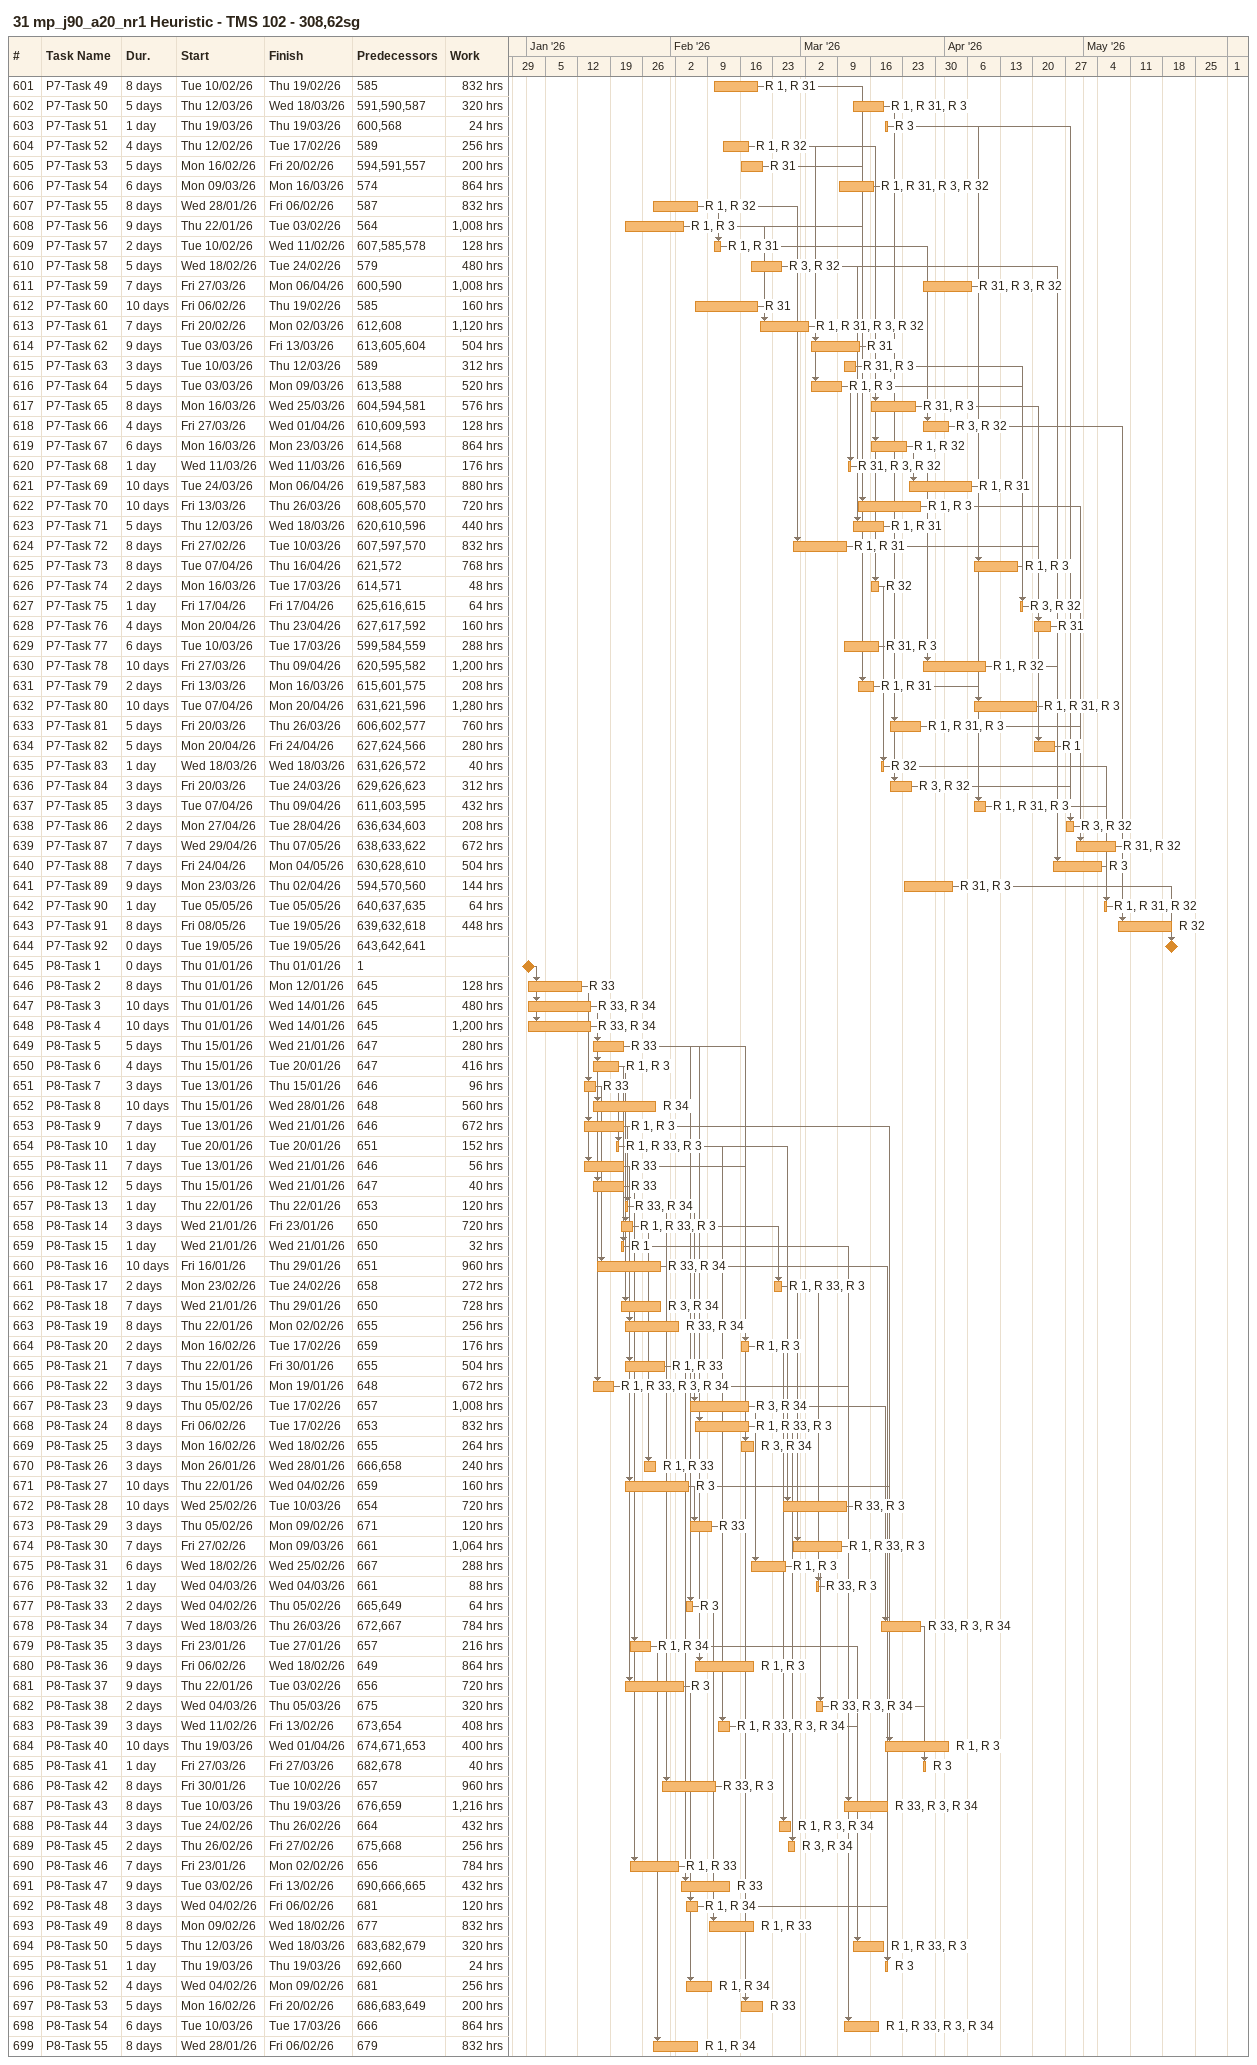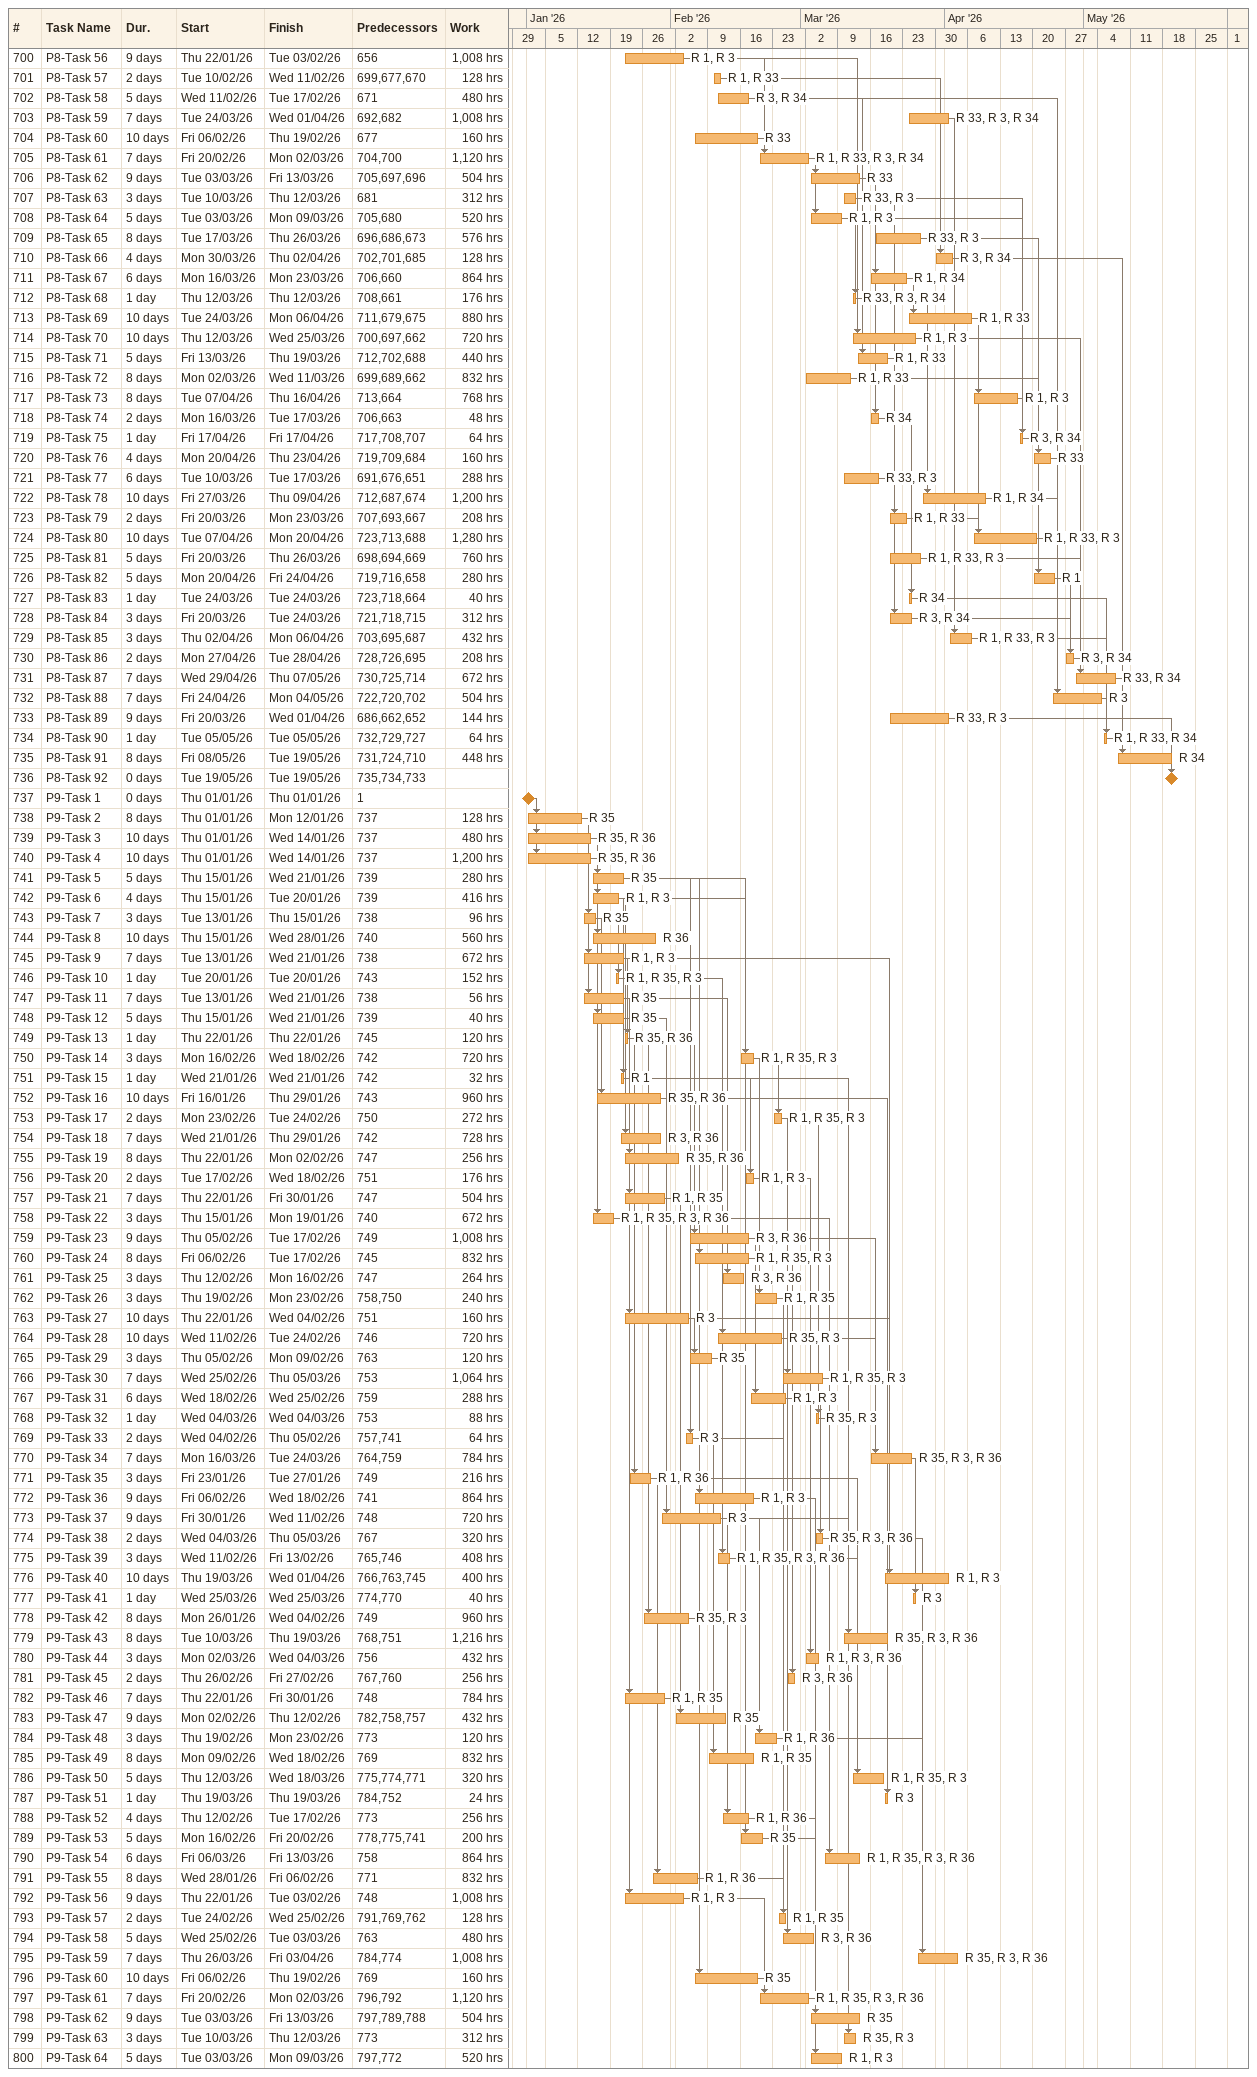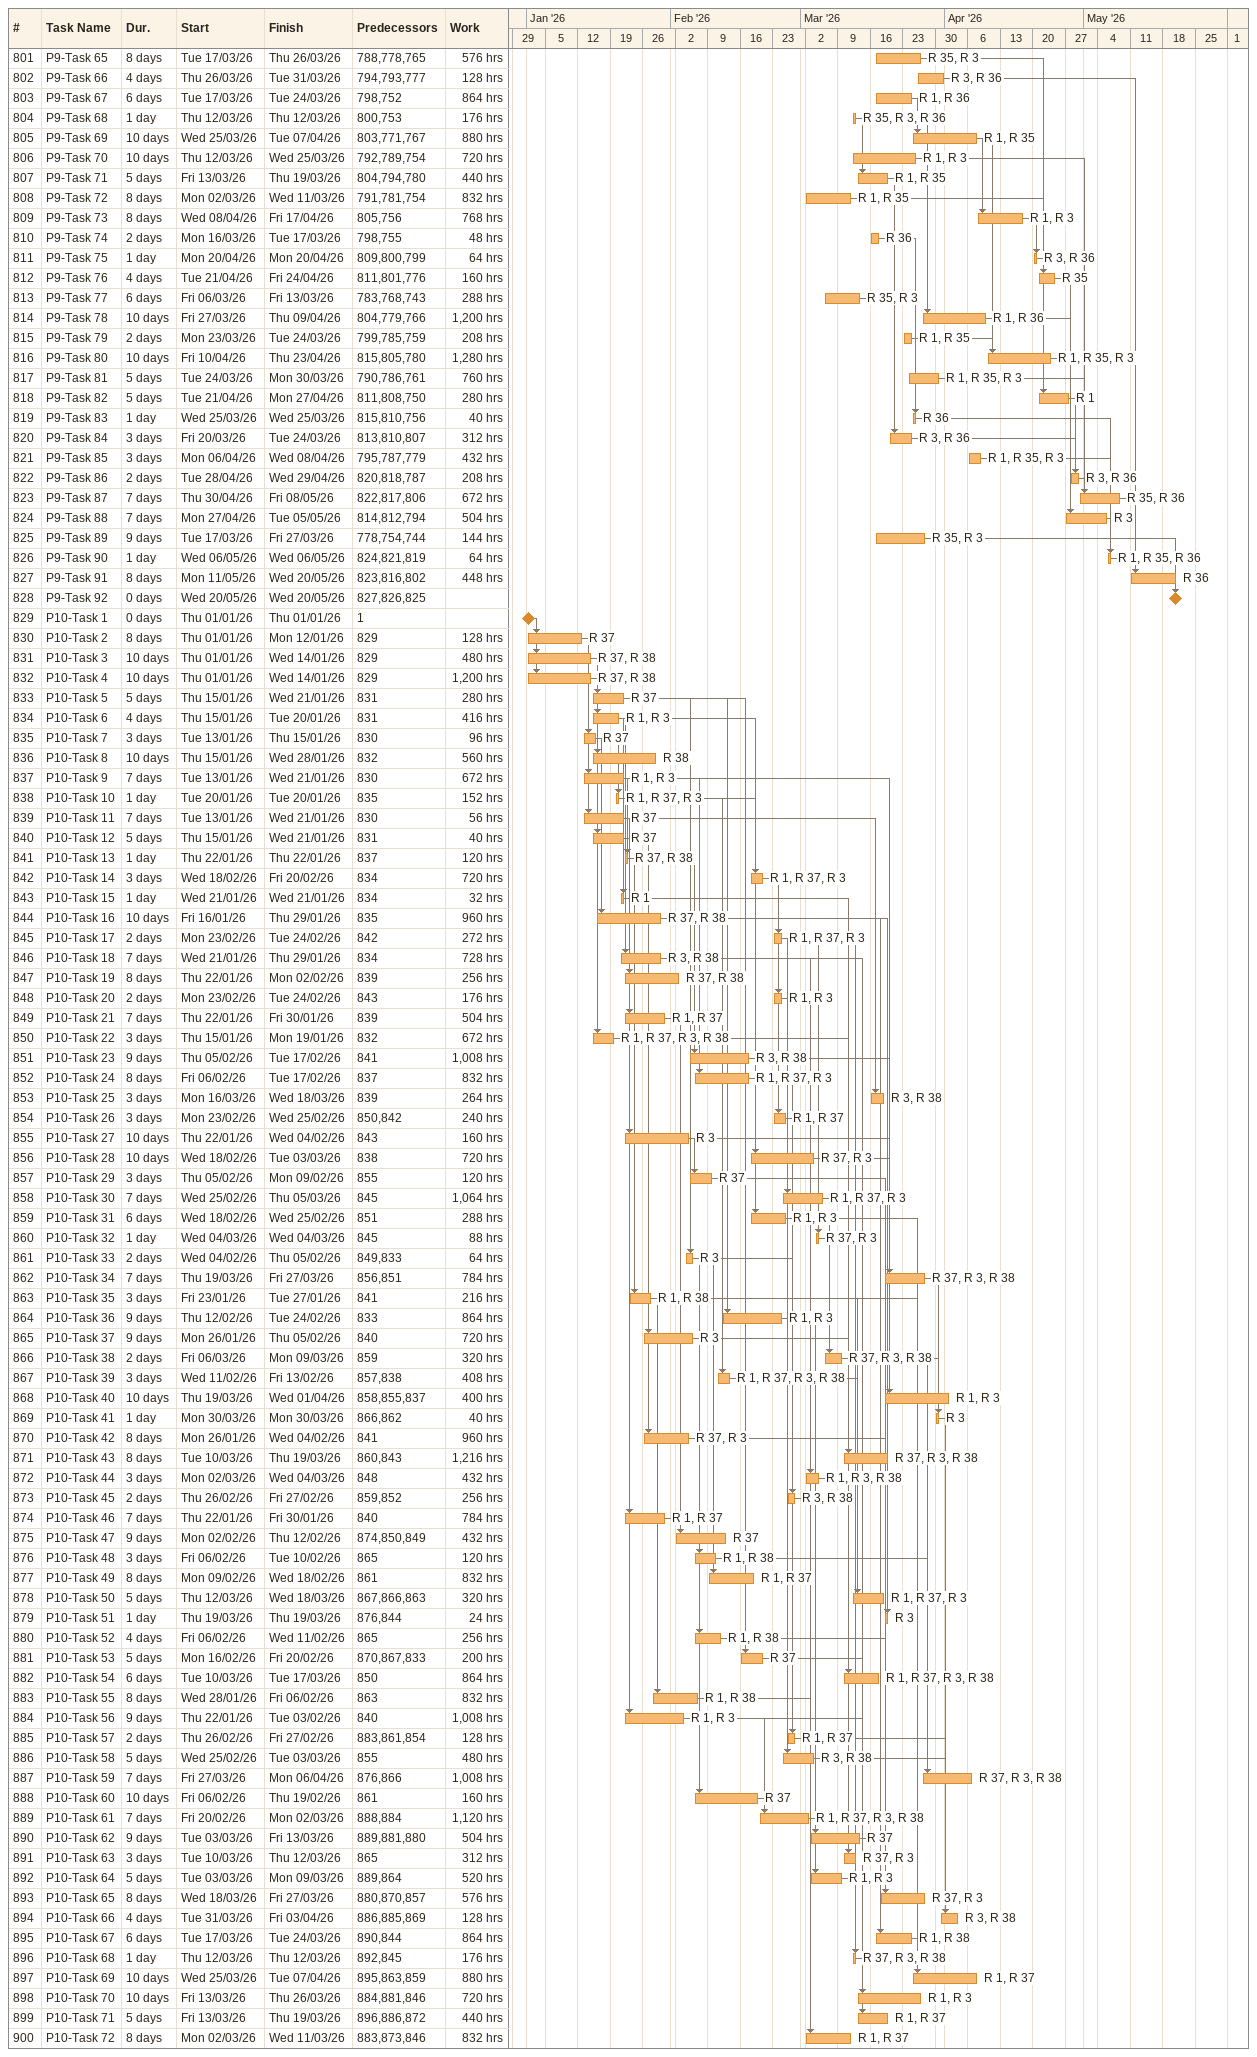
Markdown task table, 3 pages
31 mp_j90_a20_nr1 Heuristic - TMS 102 - 308,62sg

| ID | Task | Duration | Start | Finish | Predecessors | Resources | Work (h) |
|---|---|---|---|---|---|---|---|
| 601 | P7-Task 49 | 8d | 2026-02-10 | 2026-02-19 | 585 | R 1, R 31 | 832 |
| 602 | P7-Task 50 | 5d | 2026-03-12 | 2026-03-18 | 591, 590, 587 | R 1, R 31, R 3 | 320 |
| 603 | P7-Task 51 | 1d | 2026-03-19 | 2026-03-19 | 600, 568 | R 3 | 24 |
| 604 | P7-Task 52 | 4d | 2026-02-12 | 2026-02-17 | 589 | R 1, R 32 | 256 |
| 605 | P7-Task 53 | 5d | 2026-02-16 | 2026-02-20 | 594, 591, 557 | R 31 | 200 |
| 606 | P7-Task 54 | 6d | 2026-03-09 | 2026-03-16 | 574 | R 1, R 31, R 3, R 32 | 864 |
| 607 | P7-Task 55 | 8d | 2026-01-28 | 2026-02-06 | 587 | R 1, R 32 | 832 |
| 608 | P7-Task 56 | 9d | 2026-01-22 | 2026-02-03 | 564 | R 1, R 3 | 1008 |
| 609 | P7-Task 57 | 2d | 2026-02-10 | 2026-02-11 | 607, 585, 578 | R 1, R 31 | 128 |
| 610 | P7-Task 58 | 5d | 2026-02-18 | 2026-02-24 | 579 | R 3, R 32 | 480 |
| 611 | P7-Task 59 | 7d | 2026-03-27 | 2026-04-06 | 600, 590 | R 31, R 3, R 32 | 1008 |
| 612 | P7-Task 60 | 10d | 2026-02-06 | 2026-02-19 | 585 | R 31 | 160 |
| 613 | P7-Task 61 | 7d | 2026-02-20 | 2026-03-02 | 612, 608 | R 1, R 31, R 3, R 32 | 1120 |
| 614 | P7-Task 62 | 9d | 2026-03-03 | 2026-03-13 | 613, 605, 604 | R 31 | 504 |
| 615 | P7-Task 63 | 3d | 2026-03-10 | 2026-03-12 | 589 | R 31, R 3 | 312 |
| 616 | P7-Task 64 | 5d | 2026-03-03 | 2026-03-09 | 613, 588 | R 1, R 3 | 520 |
| 617 | P7-Task 65 | 8d | 2026-03-16 | 2026-03-25 | 604, 594, 581 | R 31, R 3 | 576 |
| 618 | P7-Task 66 | 4d | 2026-03-27 | 2026-04-01 | 610, 609, 593 | R 3, R 32 | 128 |
| 619 | P7-Task 67 | 6d | 2026-03-16 | 2026-03-23 | 614, 568 | R 1, R 32 | 864 |
| 620 | P7-Task 68 | 1d | 2026-03-11 | 2026-03-11 | 616, 569 | R 31, R 3, R 32 | 176 |
| 621 | P7-Task 69 | 10d | 2026-03-24 | 2026-04-06 | 619, 587, 583 | R 1, R 31 | 880 |
| 622 | P7-Task 70 | 10d | 2026-03-13 | 2026-03-26 | 608, 605, 570 | R 1, R 3 | 720 |
| 623 | P7-Task 71 | 5d | 2026-03-12 | 2026-03-18 | 620, 610, 596 | R 1, R 31 | 440 |
| 624 | P7-Task 72 | 8d | 2026-02-27 | 2026-03-10 | 607, 597, 570 | R 1, R 31 | 832 |
| 625 | P7-Task 73 | 8d | 2026-04-07 | 2026-04-16 | 621, 572 | R 1, R 3 | 768 |
| 626 | P7-Task 74 | 2d | 2026-03-16 | 2026-03-17 | 614, 571 | R 32 | 48 |
| 627 | P7-Task 75 | 1d | 2026-04-17 | 2026-04-17 | 625, 616, 615 | R 3, R 32 | 64 |
| 628 | P7-Task 76 | 4d | 2026-04-20 | 2026-04-23 | 627, 617, 592 | R 31 | 160 |
| 629 | P7-Task 77 | 6d | 2026-03-10 | 2026-03-17 | 599, 584, 559 | R 31, R 3 | 288 |
| 630 | P7-Task 78 | 10d | 2026-03-27 | 2026-04-09 | 620, 595, 582 | R 1, R 32 | 1200 |
| 631 | P7-Task 79 | 2d | 2026-03-13 | 2026-03-16 | 615, 601, 575 | R 1, R 31 | 208 |
| 632 | P7-Task 80 | 10d | 2026-04-07 | 2026-04-20 | 631, 621, 596 | R 1, R 31, R 3 | 1280 |
| 633 | P7-Task 81 | 5d | 2026-03-20 | 2026-03-26 | 606, 602, 577 | R 1, R 31, R 3 | 760 |
| 634 | P7-Task 82 | 5d | 2026-04-20 | 2026-04-24 | 627, 624, 566 | R 1 | 280 |
| 635 | P7-Task 83 | 1d | 2026-03-18 | 2026-03-18 | 631, 626, 572 | R 32 | 40 |
| 636 | P7-Task 84 | 3d | 2026-03-20 | 2026-03-24 | 629, 626, 623 | R 3, R 32 | 312 |
| 637 | P7-Task 85 | 3d | 2026-04-07 | 2026-04-09 | 611, 603, 595 | R 1, R 31, R 3 | 432 |
| 638 | P7-Task 86 | 2d | 2026-04-27 | 2026-04-28 | 636, 634, 603 | R 3, R 32 | 208 |
| 639 | P7-Task 87 | 7d | 2026-04-29 | 2026-05-07 | 638, 633, 622 | R 31, R 32 | 672 |
| 640 | P7-Task 88 | 7d | 2026-04-24 | 2026-05-04 | 630, 628, 610 | R 3 | 504 |
| 641 | P7-Task 89 | 9d | 2026-03-23 | 2026-04-02 | 594, 570, 560 | R 31, R 3 | 144 |
| 642 | P7-Task 90 | 1d | 2026-05-05 | 2026-05-05 | 640, 637, 635 | R 1, R 31, R 32 | 64 |
| 643 | P7-Task 91 | 8d | 2026-05-08 | 2026-05-19 | 639, 632, 618 | R 32 | 448 |
| 644 | P7-Task 92 | 0d | 2026-05-19 | 2026-05-19 | 643, 642, 641 |  |  |
| 645 | P8-Task 1 | 0d | 2026-01-01 | 2026-01-01 | 1 |  |  |
| 646 | P8-Task 2 | 8d | 2026-01-01 | 2026-01-12 | 645 | R 33 | 128 |
| 647 | P8-Task 3 | 10d | 2026-01-01 | 2026-01-14 | 645 | R 33, R 34 | 480 |
| 648 | P8-Task 4 | 10d | 2026-01-01 | 2026-01-14 | 645 | R 33, R 34 | 1200 |
| 649 | P8-Task 5 | 5d | 2026-01-15 | 2026-01-21 | 647 | R 33 | 280 |
| 650 | P8-Task 6 | 4d | 2026-01-15 | 2026-01-20 | 647 | R 1, R 3 | 416 |
| 651 | P8-Task 7 | 3d | 2026-01-13 | 2026-01-15 | 646 | R 33 | 96 |
| 652 | P8-Task 8 | 10d | 2026-01-15 | 2026-01-28 | 648 | R 34 | 560 |
| 653 | P8-Task 9 | 7d | 2026-01-13 | 2026-01-21 | 646 | R 1, R 3 | 672 |
| 654 | P8-Task 10 | 1d | 2026-01-20 | 2026-01-20 | 651 | R 1, R 33, R 3 | 152 |
| 655 | P8-Task 11 | 7d | 2026-01-13 | 2026-01-21 | 646 | R 33 | 56 |
| 656 | P8-Task 12 | 5d | 2026-01-15 | 2026-01-21 | 647 | R 33 | 40 |
| 657 | P8-Task 13 | 1d | 2026-01-22 | 2026-01-22 | 653 | R 33, R 34 | 120 |
| 658 | P8-Task 14 | 3d | 2026-01-21 | 2026-01-23 | 650 | R 1, R 33, R 3 | 720 |
| 659 | P8-Task 15 | 1d | 2026-01-21 | 2026-01-21 | 650 | R 1 | 32 |
| 660 | P8-Task 16 | 10d | 2026-01-16 | 2026-01-29 | 651 | R 33, R 34 | 960 |
| 661 | P8-Task 17 | 2d | 2026-02-23 | 2026-02-24 | 658 | R 1, R 33, R 3 | 272 |
| 662 | P8-Task 18 | 7d | 2026-01-21 | 2026-01-29 | 650 | R 3, R 34 | 728 |
| 663 | P8-Task 19 | 8d | 2026-01-22 | 2026-02-02 | 655 | R 33, R 34 | 256 |
| 664 | P8-Task 20 | 2d | 2026-02-16 | 2026-02-17 | 659 | R 1, R 3 | 176 |
| 665 | P8-Task 21 | 7d | 2026-01-22 | 2026-01-30 | 655 | R 1, R 33 | 504 |
| 666 | P8-Task 22 | 3d | 2026-01-15 | 2026-01-19 | 648 | R 1, R 33, R 3, R 34 | 672 |
| 667 | P8-Task 23 | 9d | 2026-02-05 | 2026-02-17 | 657 | R 3, R 34 | 1008 |
| 668 | P8-Task 24 | 8d | 2026-02-06 | 2026-02-17 | 653 | R 1, R 33, R 3 | 832 |
| 669 | P8-Task 25 | 3d | 2026-02-16 | 2026-02-18 | 655 | R 3, R 34 | 264 |
| 670 | P8-Task 26 | 3d | 2026-01-26 | 2026-01-28 | 666, 658 | R 1, R 33 | 240 |
| 671 | P8-Task 27 | 10d | 2026-01-22 | 2026-02-04 | 659 | R 3 | 160 |
| 672 | P8-Task 28 | 10d | 2026-02-25 | 2026-03-10 | 654 | R 33, R 3 | 720 |
| 673 | P8-Task 29 | 3d | 2026-02-05 | 2026-02-09 | 671 | R 33 | 120 |
| 674 | P8-Task 30 | 7d | 2026-02-27 | 2026-03-09 | 661 | R 1, R 33, R 3 | 1064 |
| 675 | P8-Task 31 | 6d | 2026-02-18 | 2026-02-25 | 667 | R 1, R 3 | 288 |
| 676 | P8-Task 32 | 1d | 2026-03-04 | 2026-03-04 | 661 | R 33, R 3 | 88 |
| 677 | P8-Task 33 | 2d | 2026-02-04 | 2026-02-05 | 665, 649 | R 3 | 64 |
| 678 | P8-Task 34 | 7d | 2026-03-18 | 2026-03-26 | 672, 667 | R 33, R 3, R 34 | 784 |
| 679 | P8-Task 35 | 3d | 2026-01-23 | 2026-01-27 | 657 | R 1, R 34 | 216 |
| 680 | P8-Task 36 | 9d | 2026-02-06 | 2026-02-18 | 649 | R 1, R 3 | 864 |
| 681 | P8-Task 37 | 9d | 2026-01-22 | 2026-02-03 | 656 | R 3 | 720 |
| 682 | P8-Task 38 | 2d | 2026-03-04 | 2026-03-05 | 675 | R 33, R 3, R 34 | 320 |
| 683 | P8-Task 39 | 3d | 2026-02-11 | 2026-02-13 | 673, 654 | R 1, R 33, R 3, R 34 | 408 |
| 684 | P8-Task 40 | 10d | 2026-03-19 | 2026-04-01 | 674, 671, 653 | R 1, R 3 | 400 |
| 685 | P8-Task 41 | 1d | 2026-03-27 | 2026-03-27 | 682, 678 | R 3 | 40 |
| 686 | P8-Task 42 | 8d | 2026-01-30 | 2026-02-10 | 657 | R 33, R 3 | 960 |
| 687 | P8-Task 43 | 8d | 2026-03-10 | 2026-03-19 | 676, 659 | R 33, R 3, R 34 | 1216 |
| 688 | P8-Task 44 | 3d | 2026-02-24 | 2026-02-26 | 664 | R 1, R 3, R 34 | 432 |
| 689 | P8-Task 45 | 2d | 2026-02-26 | 2026-02-27 | 675, 668 | R 3, R 34 | 256 |
| 690 | P8-Task 46 | 7d | 2026-01-23 | 2026-02-02 | 656 | R 1, R 33 | 784 |
| 691 | P8-Task 47 | 9d | 2026-02-03 | 2026-02-13 | 690, 666, 665 | R 33 | 432 |
| 692 | P8-Task 48 | 3d | 2026-02-04 | 2026-02-06 | 681 | R 1, R 34 | 120 |
| 693 | P8-Task 49 | 8d | 2026-02-09 | 2026-02-18 | 677 | R 1, R 33 | 832 |
| 694 | P8-Task 50 | 5d | 2026-03-12 | 2026-03-18 | 683, 682, 679 | R 1, R 33, R 3 | 320 |
| 695 | P8-Task 51 | 1d | 2026-03-19 | 2026-03-19 | 692, 660 | R 3 | 24 |
| 696 | P8-Task 52 | 4d | 2026-02-04 | 2026-02-09 | 681 | R 1, R 34 | 256 |
| 697 | P8-Task 53 | 5d | 2026-02-16 | 2026-02-20 | 686, 683, 649 | R 33 | 200 |
| 698 | P8-Task 54 | 6d | 2026-03-10 | 2026-03-17 | 666 | R 1, R 33, R 3, R 34 | 864 |
| 699 | P8-Task 55 | 8d | 2026-01-28 | 2026-02-06 | 679 | R 1, R 34 | 832 |
| 700 | P8-Task 56 | 9d | 2026-01-22 | 2026-02-03 | 656 | R 1, R 3 | 1008 |
| 701 | P8-Task 57 | 2d | 2026-02-10 | 2026-02-11 | 699, 677, 670 | R 1, R 33 | 128 |
| 702 | P8-Task 58 | 5d | 2026-02-11 | 2026-02-17 | 671 | R 3, R 34 | 480 |
| 703 | P8-Task 59 | 7d | 2026-03-24 | 2026-04-01 | 692, 682 | R 33, R 3, R 34 | 1008 |
| 704 | P8-Task 60 | 10d | 2026-02-06 | 2026-02-19 | 677 | R 33 | 160 |
| 705 | P8-Task 61 | 7d | 2026-02-20 | 2026-03-02 | 704, 700 | R 1, R 33, R 3, R 34 | 1120 |
| 706 | P8-Task 62 | 9d | 2026-03-03 | 2026-03-13 | 705, 697, 696 | R 33 | 504 |
| 707 | P8-Task 63 | 3d | 2026-03-10 | 2026-03-12 | 681 | R 33, R 3 | 312 |
| 708 | P8-Task 64 | 5d | 2026-03-03 | 2026-03-09 | 705, 680 | R 1, R 3 | 520 |
| 709 | P8-Task 65 | 8d | 2026-03-17 | 2026-03-26 | 696, 686, 673 | R 33, R 3 | 576 |
| 710 | P8-Task 66 | 4d | 2026-03-30 | 2026-04-02 | 702, 701, 685 | R 3, R 34 | 128 |
| 711 | P8-Task 67 | 6d | 2026-03-16 | 2026-03-23 | 706, 660 | R 1, R 34 | 864 |
| 712 | P8-Task 68 | 1d | 2026-03-12 | 2026-03-12 | 708, 661 | R 33, R 3, R 34 | 176 |
| 713 | P8-Task 69 | 10d | 2026-03-24 | 2026-04-06 | 711, 679, 675 | R 1, R 33 | 880 |
| 714 | P8-Task 70 | 10d | 2026-03-12 | 2026-03-25 | 700, 697, 662 | R 1, R 3 | 720 |
| 715 | P8-Task 71 | 5d | 2026-03-13 | 2026-03-19 | 712, 702, 688 | R 1, R 33 | 440 |
| 716 | P8-Task 72 | 8d | 2026-03-02 | 2026-03-11 | 699, 689, 662 | R 1, R 33 | 832 |
| 717 | P8-Task 73 | 8d | 2026-04-07 | 2026-04-16 | 713, 664 | R 1, R 3 | 768 |
| 718 | P8-Task 74 | 2d | 2026-03-16 | 2026-03-17 | 706, 663 | R 34 | 48 |
| 719 | P8-Task 75 | 1d | 2026-04-17 | 2026-04-17 | 717, 708, 707 | R 3, R 34 | 64 |
| 720 | P8-Task 76 | 4d | 2026-04-20 | 2026-04-23 | 719, 709, 684 | R 33 | 160 |
| 721 | P8-Task 77 | 6d | 2026-03-10 | 2026-03-17 | 691, 676, 651 | R 33, R 3 | 288 |
| 722 | P8-Task 78 | 10d | 2026-03-27 | 2026-04-09 | 712, 687, 674 | R 1, R 34 | 1200 |
| 723 | P8-Task 79 | 2d | 2026-03-20 | 2026-03-23 | 707, 693, 667 | R 1, R 33 | 208 |
| 724 | P8-Task 80 | 10d | 2026-04-07 | 2026-04-20 | 723, 713, 688 | R 1, R 33, R 3 | 1280 |
| 725 | P8-Task 81 | 5d | 2026-03-20 | 2026-03-26 | 698, 694, 669 | R 1, R 33, R 3 | 760 |
| 726 | P8-Task 82 | 5d | 2026-04-20 | 2026-04-24 | 719, 716, 658 | R 1 | 280 |
| 727 | P8-Task 83 | 1d | 2026-03-24 | 2026-03-24 | 723, 718, 664 | R 34 | 40 |
| 728 | P8-Task 84 | 3d | 2026-03-20 | 2026-03-24 | 721, 718, 715 | R 3, R 34 | 312 |
| 729 | P8-Task 85 | 3d | 2026-04-02 | 2026-04-06 | 703, 695, 687 | R 1, R 33, R 3 | 432 |
| 730 | P8-Task 86 | 2d | 2026-04-27 | 2026-04-28 | 728, 726, 695 | R 3, R 34 | 208 |
| 731 | P8-Task 87 | 7d | 2026-04-29 | 2026-05-07 | 730, 725, 714 | R 33, R 34 | 672 |
| 732 | P8-Task 88 | 7d | 2026-04-24 | 2026-05-04 | 722, 720, 702 | R 3 | 504 |
| 733 | P8-Task 89 | 9d | 2026-03-20 | 2026-04-01 | 686, 662, 652 | R 33, R 3 | 144 |
| 734 | P8-Task 90 | 1d | 2026-05-05 | 2026-05-05 | 732, 729, 727 | R 1, R 33, R 34 | 64 |
| 735 | P8-Task 91 | 8d | 2026-05-08 | 2026-05-19 | 731, 724, 710 | R 34 | 448 |
| 736 | P8-Task 92 | 0d | 2026-05-19 | 2026-05-19 | 735, 734, 733 |  |  |
| 737 | P9-Task 1 | 0d | 2026-01-01 | 2026-01-01 | 1 |  |  |
| 738 | P9-Task 2 | 8d | 2026-01-01 | 2026-01-12 | 737 | R 35 | 128 |
| 739 | P9-Task 3 | 10d | 2026-01-01 | 2026-01-14 | 737 | R 35, R 36 | 480 |
| 740 | P9-Task 4 | 10d | 2026-01-01 | 2026-01-14 | 737 | R 35, R 36 | 1200 |
| 741 | P9-Task 5 | 5d | 2026-01-15 | 2026-01-21 | 739 | R 35 | 280 |
| 742 | P9-Task 6 | 4d | 2026-01-15 | 2026-01-20 | 739 | R 1, R 3 | 416 |
| 743 | P9-Task 7 | 3d | 2026-01-13 | 2026-01-15 | 738 | R 35 | 96 |
| 744 | P9-Task 8 | 10d | 2026-01-15 | 2026-01-28 | 740 | R 36 | 560 |
| 745 | P9-Task 9 | 7d | 2026-01-13 | 2026-01-21 | 738 | R 1, R 3 | 672 |
| 746 | P9-Task 10 | 1d | 2026-01-20 | 2026-01-20 | 743 | R 1, R 35, R 3 | 152 |
| 747 | P9-Task 11 | 7d | 2026-01-13 | 2026-01-21 | 738 | R 35 | 56 |
| 748 | P9-Task 12 | 5d | 2026-01-15 | 2026-01-21 | 739 | R 35 | 40 |
| 749 | P9-Task 13 | 1d | 2026-01-22 | 2026-01-22 | 745 | R 35, R 36 | 120 |
| 750 | P9-Task 14 | 3d | 2026-02-16 | 2026-02-18 | 742 | R 1, R 35, R 3 | 720 |
| 751 | P9-Task 15 | 1d | 2026-01-21 | 2026-01-21 | 742 | R 1 | 32 |
| 752 | P9-Task 16 | 10d | 2026-01-16 | 2026-01-29 | 743 | R 35, R 36 | 960 |
| 753 | P9-Task 17 | 2d | 2026-02-23 | 2026-02-24 | 750 | R 1, R 35, R 3 | 272 |
| 754 | P9-Task 18 | 7d | 2026-01-21 | 2026-01-29 | 742 | R 3, R 36 | 728 |
| 755 | P9-Task 19 | 8d | 2026-01-22 | 2026-02-02 | 747 | R 35, R 36 | 256 |
| 756 | P9-Task 20 | 2d | 2026-02-17 | 2026-02-18 | 751 | R 1, R 3 | 176 |
| 757 | P9-Task 21 | 7d | 2026-01-22 | 2026-01-30 | 747 | R 1, R 35 | 504 |
| 758 | P9-Task 22 | 3d | 2026-01-15 | 2026-01-19 | 740 | R 1, R 35, R 3, R 36 | 672 |
| 759 | P9-Task 23 | 9d | 2026-02-05 | 2026-02-17 | 749 | R 3, R 36 | 1008 |
| 760 | P9-Task 24 | 8d | 2026-02-06 | 2026-02-17 | 745 | R 1, R 35, R 3 | 832 |
| 761 | P9-Task 25 | 3d | 2026-02-12 | 2026-02-16 | 747 | R 3, R 36 | 264 |
| 762 | P9-Task 26 | 3d | 2026-02-19 | 2026-02-23 | 758, 750 | R 1, R 35 | 240 |
| 763 | P9-Task 27 | 10d | 2026-01-22 | 2026-02-04 | 751 | R 3 | 160 |
| 764 | P9-Task 28 | 10d | 2026-02-11 | 2026-02-24 | 746 | R 35, R 3 | 720 |
| 765 | P9-Task 29 | 3d | 2026-02-05 | 2026-02-09 | 763 | R 35 | 120 |
| 766 | P9-Task 30 | 7d | 2026-02-25 | 2026-03-05 | 753 | R 1, R 35, R 3 | 1064 |
| 767 | P9-Task 31 | 6d | 2026-02-18 | 2026-02-25 | 759 | R 1, R 3 | 288 |
| 768 | P9-Task 32 | 1d | 2026-03-04 | 2026-03-04 | 753 | R 35, R 3 | 88 |
| 769 | P9-Task 33 | 2d | 2026-02-04 | 2026-02-05 | 757, 741 | R 3 | 64 |
| 770 | P9-Task 34 | 7d | 2026-03-16 | 2026-03-24 | 764, 759 | R 35, R 3, R 36 | 784 |
| 771 | P9-Task 35 | 3d | 2026-01-23 | 2026-01-27 | 749 | R 1, R 36 | 216 |
| 772 | P9-Task 36 | 9d | 2026-02-06 | 2026-02-18 | 741 | R 1, R 3 | 864 |
| 773 | P9-Task 37 | 9d | 2026-01-30 | 2026-02-11 | 748 | R 3 | 720 |
| 774 | P9-Task 38 | 2d | 2026-03-04 | 2026-03-05 | 767 | R 35, R 3, R 36 | 320 |
| 775 | P9-Task 39 | 3d | 2026-02-11 | 2026-02-13 | 765, 746 | R 1, R 35, R 3, R 36 | 408 |
| 776 | P9-Task 40 | 10d | 2026-03-19 | 2026-04-01 | 766, 763, 745 | R 1, R 3 | 400 |
| 777 | P9-Task 41 | 1d | 2026-03-25 | 2026-03-25 | 774, 770 | R 3 | 40 |
| 778 | P9-Task 42 | 8d | 2026-01-26 | 2026-02-04 | 749 | R 35, R 3 | 960 |
| 779 | P9-Task 43 | 8d | 2026-03-10 | 2026-03-19 | 768, 751 | R 35, R 3, R 36 | 1216 |
| 780 | P9-Task 44 | 3d | 2026-03-02 | 2026-03-04 | 756 | R 1, R 3, R 36 | 432 |
| 781 | P9-Task 45 | 2d | 2026-02-26 | 2026-02-27 | 767, 760 | R 3, R 36 | 256 |
| 782 | P9-Task 46 | 7d | 2026-01-22 | 2026-01-30 | 748 | R 1, R 35 | 784 |
| 783 | P9-Task 47 | 9d | 2026-02-02 | 2026-02-12 | 782, 758, 757 | R 35 | 432 |
| 784 | P9-Task 48 | 3d | 2026-02-19 | 2026-02-23 | 773 | R 1, R 36 | 120 |
| 785 | P9-Task 49 | 8d | 2026-02-09 | 2026-02-18 | 769 | R 1, R 35 | 832 |
| 786 | P9-Task 50 | 5d | 2026-03-12 | 2026-03-18 | 775, 774, 771 | R 1, R 35, R 3 | 320 |
| 787 | P9-Task 51 | 1d | 2026-03-19 | 2026-03-19 | 784, 752 | R 3 | 24 |
| 788 | P9-Task 52 | 4d | 2026-02-12 | 2026-02-17 | 773 | R 1, R 36 | 256 |
| 789 | P9-Task 53 | 5d | 2026-02-16 | 2026-02-20 | 778, 775, 741 | R 35 | 200 |
| 790 | P9-Task 54 | 6d | 2026-03-06 | 2026-03-13 | 758 | R 1, R 35, R 3, R 36 | 864 |
| 791 | P9-Task 55 | 8d | 2026-01-28 | 2026-02-06 | 771 | R 1, R 36 | 832 |
| 792 | P9-Task 56 | 9d | 2026-01-22 | 2026-02-03 | 748 | R 1, R 3 | 1008 |
| 793 | P9-Task 57 | 2d | 2026-02-24 | 2026-02-25 | 791, 769, 762 | R 1, R 35 | 128 |
| 794 | P9-Task 58 | 5d | 2026-02-25 | 2026-03-03 | 763 | R 3, R 36 | 480 |
| 795 | P9-Task 59 | 7d | 2026-03-26 | 2026-04-03 | 784, 774 | R 35, R 3, R 36 | 1008 |
| 796 | P9-Task 60 | 10d | 2026-02-06 | 2026-02-19 | 769 | R 35 | 160 |
| 797 | P9-Task 61 | 7d | 2026-02-20 | 2026-03-02 | 796, 792 | R 1, R 35, R 3, R 36 | 1120 |
| 798 | P9-Task 62 | 9d | 2026-03-03 | 2026-03-13 | 797, 789, 788 | R 35 | 504 |
| 799 | P9-Task 63 | 3d | 2026-03-10 | 2026-03-12 | 773 | R 35, R 3 | 312 |
| 800 | P9-Task 64 | 5d | 2026-03-03 | 2026-03-09 | 797, 772 | R 1, R 3 | 520 |
| 801 | P9-Task 65 | 8d | 2026-03-17 | 2026-03-26 | 788, 778, 765 | R 35, R 3 | 576 |
| 802 | P9-Task 66 | 4d | 2026-03-26 | 2026-03-31 | 794, 793, 777 | R 3, R 36 | 128 |
| 803 | P9-Task 67 | 6d | 2026-03-17 | 2026-03-24 | 798, 752 | R 1, R 36 | 864 |
| 804 | P9-Task 68 | 1d | 2026-03-12 | 2026-03-12 | 800, 753 | R 35, R 3, R 36 | 176 |
| 805 | P9-Task 69 | 10d | 2026-03-25 | 2026-04-07 | 803, 771, 767 | R 1, R 35 | 880 |
| 806 | P9-Task 70 | 10d | 2026-03-12 | 2026-03-25 | 792, 789, 754 | R 1, R 3 | 720 |
| 807 | P9-Task 71 | 5d | 2026-03-13 | 2026-03-19 | 804, 794, 780 | R 1, R 35 | 440 |
| 808 | P9-Task 72 | 8d | 2026-03-02 | 2026-03-11 | 791, 781, 754 | R 1, R 35 | 832 |
| 809 | P9-Task 73 | 8d | 2026-04-08 | 2026-04-17 | 805, 756 | R 1, R 3 | 768 |
| 810 | P9-Task 74 | 2d | 2026-03-16 | 2026-03-17 | 798, 755 | R 36 | 48 |
| 811 | P9-Task 75 | 1d | 2026-04-20 | 2026-04-20 | 809, 800, 799 | R 3, R 36 | 64 |
| 812 | P9-Task 76 | 4d | 2026-04-21 | 2026-04-24 | 811, 801, 776 | R 35 | 160 |
| 813 | P9-Task 77 | 6d | 2026-03-06 | 2026-03-13 | 783, 768, 743 | R 35, R 3 | 288 |
| 814 | P9-Task 78 | 10d | 2026-03-27 | 2026-04-09 | 804, 779, 766 | R 1, R 36 | 1200 |
| 815 | P9-Task 79 | 2d | 2026-03-23 | 2026-03-24 | 799, 785, 759 | R 1, R 35 | 208 |
| 816 | P9-Task 80 | 10d | 2026-04-10 | 2026-04-23 | 815, 805, 780 | R 1, R 35, R 3 | 1280 |
| 817 | P9-Task 81 | 5d | 2026-03-24 | 2026-03-30 | 790, 786, 761 | R 1, R 35, R 3 | 760 |
| 818 | P9-Task 82 | 5d | 2026-04-21 | 2026-04-27 | 811, 808, 750 | R 1 | 280 |
| 819 | P9-Task 83 | 1d | 2026-03-25 | 2026-03-25 | 815, 810, 756 | R 36 | 40 |
| 820 | P9-Task 84 | 3d | 2026-03-20 | 2026-03-24 | 813, 810, 807 | R 3, R 36 | 312 |
| 821 | P9-Task 85 | 3d | 2026-04-06 | 2026-04-08 | 795, 787, 779 | R 1, R 35, R 3 | 432 |
| 822 | P9-Task 86 | 2d | 2026-04-28 | 2026-04-29 | 820, 818, 787 | R 3, R 36 | 208 |
| 823 | P9-Task 87 | 7d | 2026-04-30 | 2026-05-08 | 822, 817, 806 | R 35, R 36 | 672 |
| 824 | P9-Task 88 | 7d | 2026-04-27 | 2026-05-05 | 814, 812, 794 | R 3 | 504 |
| 825 | P9-Task 89 | 9d | 2026-03-17 | 2026-03-27 | 778, 754, 744 | R 35, R 3 | 144 |
| 826 | P9-Task 90 | 1d | 2026-05-06 | 2026-05-06 | 824, 821, 819 | R 1, R 35, R 36 | 64 |
| 827 | P9-Task 91 | 8d | 2026-05-11 | 2026-05-20 | 823, 816, 802 | R 36 | 448 |
| 828 | P9-Task 92 | 0d | 2026-05-20 | 2026-05-20 | 827, 826, 825 |  |  |
| 829 | P10-Task 1 | 0d | 2026-01-01 | 2026-01-01 | 1 |  |  |
| 830 | P10-Task 2 | 8d | 2026-01-01 | 2026-01-12 | 829 | R 37 | 128 |
| 831 | P10-Task 3 | 10d | 2026-01-01 | 2026-01-14 | 829 | R 37, R 38 | 480 |
| 832 | P10-Task 4 | 10d | 2026-01-01 | 2026-01-14 | 829 | R 37, R 38 | 1200 |
| 833 | P10-Task 5 | 5d | 2026-01-15 | 2026-01-21 | 831 | R 37 | 280 |
| 834 | P10-Task 6 | 4d | 2026-01-15 | 2026-01-20 | 831 | R 1, R 3 | 416 |
| 835 | P10-Task 7 | 3d | 2026-01-13 | 2026-01-15 | 830 | R 37 | 96 |
| 836 | P10-Task 8 | 10d | 2026-01-15 | 2026-01-28 | 832 | R 38 | 560 |
| 837 | P10-Task 9 | 7d | 2026-01-13 | 2026-01-21 | 830 | R 1, R 3 | 672 |
| 838 | P10-Task 10 | 1d | 2026-01-20 | 2026-01-20 | 835 | R 1, R 37, R 3 | 152 |
| 839 | P10-Task 11 | 7d | 2026-01-13 | 2026-01-21 | 830 | R 37 | 56 |
| 840 | P10-Task 12 | 5d | 2026-01-15 | 2026-01-21 | 831 | R 37 | 40 |
| 841 | P10-Task 13 | 1d | 2026-01-22 | 2026-01-22 | 837 | R 37, R 38 | 120 |
| 842 | P10-Task 14 | 3d | 2026-02-18 | 2026-02-20 | 834 | R 1, R 37, R 3 | 720 |
| 843 | P10-Task 15 | 1d | 2026-01-21 | 2026-01-21 | 834 | R 1 | 32 |
| 844 | P10-Task 16 | 10d | 2026-01-16 | 2026-01-29 | 835 | R 37, R 38 | 960 |
| 845 | P10-Task 17 | 2d | 2026-02-23 | 2026-02-24 | 842 | R 1, R 37, R 3 | 272 |
| 846 | P10-Task 18 | 7d | 2026-01-21 | 2026-01-29 | 834 | R 3, R 38 | 728 |
| 847 | P10-Task 19 | 8d | 2026-01-22 | 2026-02-02 | 839 | R 37, R 38 | 256 |
| 848 | P10-Task 20 | 2d | 2026-02-23 | 2026-02-24 | 843 | R 1, R 3 | 176 |
| 849 | P10-Task 21 | 7d | 2026-01-22 | 2026-01-30 | 839 | R 1, R 37 | 504 |
| 850 | P10-Task 22 | 3d | 2026-01-15 | 2026-01-19 | 832 | R 1, R 37, R 3, R 38 | 672 |
| 851 | P10-Task 23 | 9d | 2026-02-05 | 2026-02-17 | 841 | R 3, R 38 | 1008 |
| 852 | P10-Task 24 | 8d | 2026-02-06 | 2026-02-17 | 837 | R 1, R 37, R 3 | 832 |
| 853 | P10-Task 25 | 3d | 2026-03-16 | 2026-03-18 | 839 | R 3, R 38 | 264 |
| 854 | P10-Task 26 | 3d | 2026-02-23 | 2026-02-25 | 850, 842 | R 1, R 37 | 240 |
| 855 | P10-Task 27 | 10d | 2026-01-22 | 2026-02-04 | 843 | R 3 | 160 |
| 856 | P10-Task 28 | 10d | 2026-02-18 | 2026-03-03 | 838 | R 37, R 3 | 720 |
| 857 | P10-Task 29 | 3d | 2026-02-05 | 2026-02-09 | 855 | R 37 | 120 |
| 858 | P10-Task 30 | 7d | 2026-02-25 | 2026-03-05 | 845 | R 1, R 37, R 3 | 1064 |
| 859 | P10-Task 31 | 6d | 2026-02-18 | 2026-02-25 | 851 | R 1, R 3 | 288 |
| 860 | P10-Task 32 | 1d | 2026-03-04 | 2026-03-04 | 845 | R 37, R 3 | 88 |
| 861 | P10-Task 33 | 2d | 2026-02-04 | 2026-02-05 | 849, 833 | R 3 | 64 |
| 862 | P10-Task 34 | 7d | 2026-03-19 | 2026-03-27 | 856, 851 | R 37, R 3, R 38 | 784 |
| 863 | P10-Task 35 | 3d | 2026-01-23 | 2026-01-27 | 841 | R 1, R 38 | 216 |
| 864 | P10-Task 36 | 9d | 2026-02-12 | 2026-02-24 | 833 | R 1, R 3 | 864 |
| 865 | P10-Task 37 | 9d | 2026-01-26 | 2026-02-05 | 840 | R 3 | 720 |
| 866 | P10-Task 38 | 2d | 2026-03-06 | 2026-03-09 | 859 | R 37, R 3, R 38 | 320 |
| 867 | P10-Task 39 | 3d | 2026-02-11 | 2026-02-13 | 857, 838 | R 1, R 37, R 3, R 38 | 408 |
| 868 | P10-Task 40 | 10d | 2026-03-19 | 2026-04-01 | 858, 855, 837 | R 1, R 3 | 400 |
| 869 | P10-Task 41 | 1d | 2026-03-30 | 2026-03-30 | 866, 862 | R 3 | 40 |
| 870 | P10-Task 42 | 8d | 2026-01-26 | 2026-02-04 | 841 | R 37, R 3 | 960 |
| 871 | P10-Task 43 | 8d | 2026-03-10 | 2026-03-19 | 860, 843 | R 37, R 3, R 38 | 1216 |
| 872 | P10-Task 44 | 3d | 2026-03-02 | 2026-03-04 | 848 | R 1, R 3, R 38 | 432 |
| 873 | P10-Task 45 | 2d | 2026-02-26 | 2026-02-27 | 859, 852 | R 3, R 38 | 256 |
| 874 | P10-Task 46 | 7d | 2026-01-22 | 2026-01-30 | 840 | R 1, R 37 | 784 |
| 875 | P10-Task 47 | 9d | 2026-02-02 | 2026-02-12 | 874, 850, 849 | R 37 | 432 |
| 876 | P10-Task 48 | 3d | 2026-02-06 | 2026-02-10 | 865 | R 1, R 38 | 120 |
| 877 | P10-Task 49 | 8d | 2026-02-09 | 2026-02-18 | 861 | R 1, R 37 | 832 |
| 878 | P10-Task 50 | 5d | 2026-03-12 | 2026-03-18 | 867, 866, 863 | R 1, R 37, R 3 | 320 |
| 879 | P10-Task 51 | 1d | 2026-03-19 | 2026-03-19 | 876, 844 | R 3 | 24 |
| 880 | P10-Task 52 | 4d | 2026-02-06 | 2026-02-11 | 865 | R 1, R 38 | 256 |
| 881 | P10-Task 53 | 5d | 2026-02-16 | 2026-02-20 | 870, 867, 833 | R 37 | 200 |
| 882 | P10-Task 54 | 6d | 2026-03-10 | 2026-03-17 | 850 | R 1, R 37, R 3, R 38 | 864 |
| 883 | P10-Task 55 | 8d | 2026-01-28 | 2026-02-06 | 863 | R 1, R 38 | 832 |
| 884 | P10-Task 56 | 9d | 2026-01-22 | 2026-02-03 | 840 | R 1, R 3 | 1008 |
| 885 | P10-Task 57 | 2d | 2026-02-26 | 2026-02-27 | 883, 861, 854 | R 1, R 37 | 128 |
| 886 | P10-Task 58 | 5d | 2026-02-25 | 2026-03-03 | 855 | R 3, R 38 | 480 |
| 887 | P10-Task 59 | 7d | 2026-03-27 | 2026-04-06 | 876, 866 | R 37, R 3, R 38 | 1008 |
| 888 | P10-Task 60 | 10d | 2026-02-06 | 2026-02-19 | 861 | R 37 | 160 |
| 889 | P10-Task 61 | 7d | 2026-02-20 | 2026-03-02 | 888, 884 | R 1, R 37, R 3, R 38 | 1120 |
| 890 | P10-Task 62 | 9d | 2026-03-03 | 2026-03-13 | 889, 881, 880 | R 37 | 504 |
| 891 | P10-Task 63 | 3d | 2026-03-10 | 2026-03-12 | 865 | R 37, R 3 | 312 |
| 892 | P10-Task 64 | 5d | 2026-03-03 | 2026-03-09 | 889, 864 | R 1, R 3 | 520 |
| 893 | P10-Task 65 | 8d | 2026-03-18 | 2026-03-27 | 880, 870, 857 | R 37, R 3 | 576 |
| 894 | P10-Task 66 | 4d | 2026-03-31 | 2026-04-03 | 886, 885, 869 | R 3, R 38 | 128 |
| 895 | P10-Task 67 | 6d | 2026-03-17 | 2026-03-24 | 890, 844 | R 1, R 38 | 864 |
| 896 | P10-Task 68 | 1d | 2026-03-12 | 2026-03-12 | 892, 845 | R 37, R 3, R 38 | 176 |
| 897 | P10-Task 69 | 10d | 2026-03-25 | 2026-04-07 | 895, 863, 859 | R 1, R 37 | 880 |
| 898 | P10-Task 70 | 10d | 2026-03-13 | 2026-03-26 | 884, 881, 846 | R 1, R 3 | 720 |
| 899 | P10-Task 71 | 5d | 2026-03-13 | 2026-03-19 | 896, 886, 872 | R 1, R 37 | 440 |
| 900 | P10-Task 72 | 8d | 2026-03-02 | 2026-03-11 | 883, 873, 846 | R 1, R 37 | 832 |
